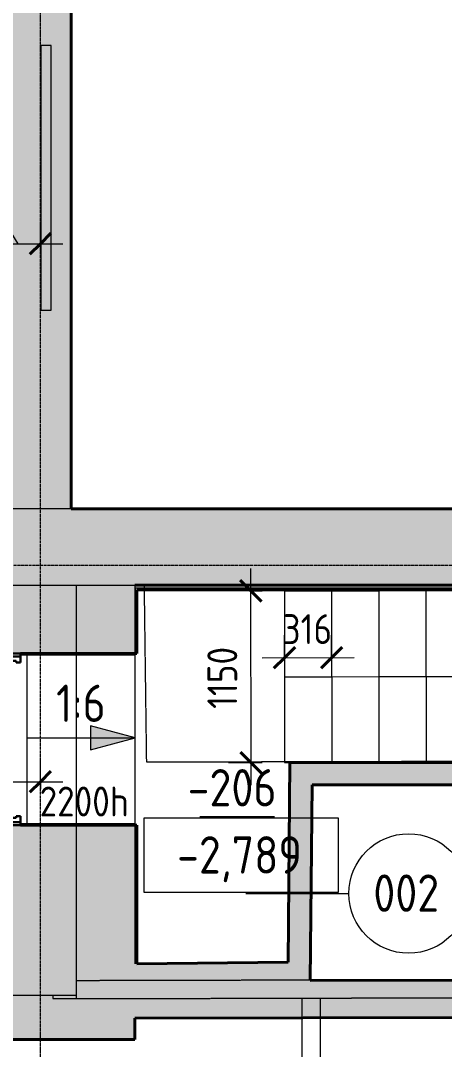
# Model space of a CAD drawing. Header units: millimetres. Extents: x -11886 to 147109, y 276 to 46084.
# Drawn here: x 30977 to 33814, y 17317 to 24202 of the extents above; entities that cross this region are included whole.
import ezdxf

# ---------------------------------------------------------------- set-up
doc = ezdxf.new("R2010")
doc.units = ezdxf.units.MM
doc.linetypes.add('ADSK_Линия сетки', pattern=[25, 20, -2.5, 0, -2.5])
doc.linetypes.add('ADSK_Сверху', pattern=[4.5, 3, -1.5])
for name, color, linetype, lineweight in [('Аннотация', 7, 'Continuous', 20), ('Витраж', 7, 'Continuous', 18), ('Двери', 7, 'Continuous', 18), ('Лестницы', 7, 'Continuous', 18), ('Марки', 7, 'Continuous', 20), ('Марки дверей', 7, 'Continuous', 20), ('Марки помещений', 7, 'Continuous', 20), ('Оси', 7, 'Continuous', 9), ('Отметки', 7, 'Continuous', 9), ('Перекрытие', 7, 'Continuous', 18), ('Размеры', 7, 'Continuous', 9), ('Размеры-100', 7, 'Continuous', 9), ('Стены внутренние', 7, 'Continuous', 18), ('Стены наружные', 7, 'Continuous', 18), ('Стены штриховка', 7, 'Continuous', 18), ('Стрелки вверх', 7, 'Continuous', 18)]:
    doc.layers.add(name, color=color, linetype=linetype, lineweight=lineweight)
doc.styles.add('GOST Common_1', font='GOST_Common.ttf', dxfattribs={"width": 0.9, "height": 250})
doc.styles.add('GOST Common_2', font='GOST_Common.ttf', dxfattribs={"width": 0.9, "height": 200})
doc.dimstyles.new('ADSK_Основной_2_мм_Округление_до_1_мм', dxfattribs={"dimscale": 304.8, "dimtxt": 201.142999, "dimasz": 0.463911, "dimexe": 0.492126, "dimexo": 0.492126, "dimgap": 0.098425, "dimtad": 1, "dimdec": 0, "dimdsep": 46, "dimtxsty": 'GOST Common_2', "dimblk1": 'OBLIQUE', "dimblk2": 'OBLIQUE', "dimsah": 1, "dimcen": 0.09, "dimdle": 0.492126, "dimazin": 2, "dimtfac": 1, "dimtdec": 4, "dimtix": 1, "dimtmove": 0, "dimatfit": 3, "dimfxl": 1, "dimtvp": 1, "dimtolj": 1, "dimtzin": 0, "dimlwd": 20, "dimlwe": 20, "dimarcsym": 2})
doc.dimstyles.new('ADSK_Основной_2_мм_Округление_до_1_мм_1', dxfattribs={"dimscale": 304.8, "dimtxt": 201.142999, "dimasz": 0.463911, "dimexe": 0.492126, "dimexo": 0.492126, "dimgap": 0.098425, "dimtad": 1, "dimdec": 0, "dimdsep": 46, "dimtxsty": 'GOST Common_2', "dimblk1": 'OBLIQUE', "dimblk2": 'OBLIQUE', "dimsah": 1, "dimcen": 0.09, "dimdle": 0.492126, "dimazin": 2, "dimtfac": 1, "dimtdec": 4, "dimtix": 1, "dimtmove": 1, "dimatfit": 3, "dimfxl": 1, "dimtvp": 1, "dimtolj": 1, "dimtzin": 0, "dimlwd": 20, "dimlwe": 20, "dimarcsym": 2})

# ---------------------------------------------------------------- blocks, each defined once
blk = doc.blocks.new('Прямоугольный импост - 70х20_60мм-1239061-00 План подвала кладочный')
at = {"layer": 'Витраж', "color": 253, "linetype": 'ADSK_Сверху', "true_color": 0xaaaaaa}
for p, q in [((18590.8, 22717.1), (18590.8, 22247.1)), ((18660.8, 22247.1), (18660.8, 22717.1)), ((18590.8, 22247.1), (18660.8, 22247.1))]:
    blk.add_line(p, q, dxfattribs=at)
blk = doc.blocks.new('Прямоугольный импост - 70х20_60мм-1239062-00 План подвала кладочный')
at = {"layer": 'Витраж', "color": 253, "linetype": 'ADSK_Сверху', "true_color": 0xaaaaaa}
for p, q in [((31112, 40925.1), (31112, 40455.1)), ((31182, 40455.1), (31182, 40925.1)), ((31112, 40455.1), (31182, 40455.1))]:
    blk.add_line(p, q, dxfattribs=at)
blk = doc.blocks.new('Прямоугольный импост - 70х20_60мм-1464581-00 План подвала кладочный')
at = {"layer": 'Витраж', "color": 253, "linetype": 'ADSK_Сверху', "true_color": 0xaaaaaa}
for p, q in [((31112, 41755.1), (31112, 40925.1)), ((31182, 40925.1), (31182, 41755.1))]:
    blk.add_line(p, q, dxfattribs=at)
blk = doc.blocks.new('AC_Дверь_Однопольная - Д-12п 1150х2200h-1983165-00 План подвала кладочный')
at = {"layer": 'Двери', "lineweight": 30}
for p, q in [((-525, 1435), (-485, 1435)), ((-525, 385), (-525, 1435)), ((-485, 1435), (-485, 385)), ((-575, 385), (-555, 385)), ((-575, 315), (-575, 385)), ((-555, 385), (-525, 385)), ((-555, 315), (-555, 385)), ((-555, 385), (-555, 315)), ((-485, 385), (-525, 385)), ((-525, 385), (-525, 345)), ((-525, 345), (-515, 345)), ((-515, 345), (-515, 315)), ((515, 345), (525, 345)), ((515, 315), (515, 345)), ((525, 385), (555, 385)), ((525, 345), (525, 385)), ((555, 385), (555, 315)), ((555, 385), (575, 385)), ((555, 315), (555, 385)), ((575, 385), (575, 315)), ((-555, 315), (-575, 315)), ((-515, 315), (-555, 315)), ((555, 315), (515, 315)), ((575, 315), (555, 315))]:
    blk.add_line(p, q, dxfattribs=at)
at = {"layer": 'Двери'}
blk.add_arc((-525, 385), 1050, 0, 90, dxfattribs=at)
blk = doc.blocks.new('Высотные отметки - Рамка-5093-00 План подвала кладочный')
at = {"layer": 'Аннотация'}
for p, q in [((-6.5, 0), (-6.5, 5)), ((-6.5, 5), (6.5, 5)), ((6.5, 5), (6.5, 0)), ((6.5, 0), (-6.5, 0))]:
    blk.add_line(p, q, dxfattribs=at)
blk = doc.blocks.new('ADSK_Марка_Помещение_ОдноЗначение - Номер-247393-00 План подвала кладочный')
at = {"layer": 'Марки помещений'}
blk.add_circle((0, 0), 4, dxfattribs=at)
blk = doc.blocks.new('ADSK_Марка_Перекрытие - Отметка низа-2041711-00 План подвала кладочный')
at = {"layer": 'Марки'}
blk.add_line((-2.5, 0), (2.5, 0), dxfattribs=at)
blk = doc.blocks.new('DIMBLOCK46-00 План подвала кладочный')
at = {"layer": 'Размеры-100', "lineweight": 20}
for p, q in [((30337, 23101.6), (30715.5, 23101.6)), ((30715.5, 23101.6), (30958.5, 22708.7)), ((30807, 22708.7), (30807, 22858.7)), ((31109.9, 22708.7), (31109.9, 22858.7)), ((30807, 22708.7), (31259.9, 22708.7)), ((30807, 22708.7), (30807, 21084.1)), ((31109.9, 22708.7), (31109.9, 22658.7))]:
    blk.add_line(p, q, dxfattribs=at)
at = {"layer": 'Размеры-100', "lineweight": 40}
for p, q in [((30807, 22708.7), (30877.7, 22779.4)), ((31109.9, 22708.7), (31180.6, 22779.4)), ((30807, 22708.7), (30736.3, 22638)), ((31109.9, 22708.7), (31039.2, 22638))]:
    blk.add_line(p, q, dxfattribs=at)
at = {"layer": 'Размеры-100', "color": 0, "lineweight": 20, "insert": (30337, 23393), "char_height": 200, "width": 454.106, "attachment_point": 1, "line_spacing_factor": 1.022761, "style": 'GOST Common_2'}
blk.add_mtext('303', dxfattribs=at)
blk = doc.blocks.new('_Oblique')
at = {"color": 0, "linetype": 'ByBlock', "lineweight": -2}
blk.add_line((-0.5, -0.5), (0.5, 0.5), dxfattribs=at)
blk = doc.blocks.new('DIMBLOCK55-00 План подвала кладочный')
at = {"layer": 'Размеры-100', "lineweight": 20}
for p, q in [((28502, 19108.4), (28502, 19258.4)), ((31109.9, 19108.4), (31109.9, 19258.4)), ((28502, 19108.4), (31259.9, 19108.4)), ((28502, 19108.4), (28502, 19058.4)), ((31109.9, 19108.4), (31109.9, 19058.4))]:
    blk.add_line(p, q, dxfattribs=at)
at = {"layer": 'Размеры-100', "lineweight": 40}
for p, q in [((28502, 19108.4), (28572.7, 19179.1)), ((31109.9, 19108.4), (31180.6, 19179.1)), ((28502, 19108.4), (28431.3, 19037.7)), ((31109.9, 19108.4), (31039.2, 19037.7))]:
    blk.add_line(p, q, dxfattribs=at)
at = {"layer": 'Размеры-100', "color": 0, "lineweight": 20, "insert": (29553.7, 19399.7), "char_height": 200, "width": 605.475, "attachment_point": 1, "line_spacing_factor": 1.022761, "style": 'GOST Common_2'}
blk.add_mtext('2608', dxfattribs=at)
blk = doc.blocks.new('DIMBLOCK99-00 План подвала кладочный')
at = {"layer": 'Размеры-100', "lineweight": 20}
for p, q in [((32519.7, 19085.7), (32518.2, 20535.7)), ((32518.4, 20385.7), (32368.4, 20385.6)), ((32518.4, 20385.7), (32593.3, 20385.8)), ((32519.6, 19235.7), (32369.6, 19235.6)), ((32519.6, 19235.7), (32594.5, 19235.8))]:
    blk.add_line(p, q, dxfattribs=at)
at = {"layer": 'Размеры-100', "lineweight": 40}
for p, q in [((32518.4, 20385.7), (32447.6, 20456.4)), ((32518.4, 20385.7), (32589.2, 20315.1)), ((32519.6, 19235.7), (32448.8, 19306.4)), ((32519.6, 19235.7), (32590.3, 19165.1))]:
    blk.add_line(p, q, dxfattribs=at)
at = {"layer": 'Размеры-100', "color": 0, "lineweight": 20, "insert": (32227.6, 19595.9), "char_height": 200, "width": 515.472, "attachment_point": 1, "rotation": 90, "line_spacing_factor": 1.022761, "style": 'GOST Common_2'}
blk.add_mtext('1150', dxfattribs=at)
blk = doc.blocks.new('DIMBLOCK100-00 План подвала кладочный')
at = {"layer": 'Размеры-100', "lineweight": 20}
for p, q in [((32743.8, 19938), (32743.6, 20088)), ((33059.3, 19938.3), (33059.1, 20088.3)), ((32593.8, 19937.8), (33209.3, 19938.5)), ((32743.8, 19938), (32743.8, 19888)), ((33059.3, 19938.3), (33059.3, 19888.3))]:
    blk.add_line(p, q, dxfattribs=at)
at = {"layer": 'Размеры-100', "lineweight": 40}
for p, q in [((32743.8, 19938), (32814.4, 20008.8)), ((33059.3, 19938.3), (33129.9, 20009.1)), ((32743.8, 19938), (32673.2, 19867.2)), ((33059.3, 19938.3), (32988.7, 19867.5))]:
    blk.add_line(p, q, dxfattribs=at)
at = {"layer": 'Размеры-100', "color": 0, "lineweight": 20, "insert": (32730.8, 20229.3), "char_height": 200, "width": 409.104, "attachment_point": 1, "rotation": 0.05929, "line_spacing_factor": 1.022761, "style": 'GOST Common_2'}
blk.add_mtext('316', dxfattribs=at)

msp = doc.modelspace()

# ---------------------------------------------------------------- hatches: boundary and pattern name
at = {"layer": 'Размеры'}
msp.add_hatch(color=256, dxfattribs=at).paths.add_polyline_path([(31744.44, 19401.52), (31444.44, 19481.91), (31444.44, 19321.14)])
at = {"layer": 'Стены внутренние', "true_color": 0xc0c0c0}
h = msp.add_hatch(color=9, dxfattribs=at)
h.paths.add_polyline_path([(38520.29, 20424.06), (38571.77, 20424.06), (38567.64, 20934.06), (38520.29, 20934.06), (38520.29, 20924.61)])
h.paths.add_polyline_path([(35399.67, 20424.06), (35399.67, 20663.63), (37078.34, 20663.63), (37078.34, 20424.06), (37335.1, 20424.06), (37335.1, 20934.06), (30807.02, 20934.06), (30807.02, 20424.06), (35141.84, 20424.06)])
h = msp.add_hatch(color=9, dxfattribs=at)
h.paths.add_polyline_path([(31742.36, 17383.92), (31742.36, 18816.79), (30842.36, 18816.79), (30842.36, 17383.92), (31721.24, 17383.92)])
h.paths.add_polyline_path([(30977.36, 19966.79), (31742.36, 19966.79), (31742.36, 20424.06), (30842.36, 20423.67), (30842.36, 19966.79), (30907.36, 19966.79)])
msp.add_hatch(color=9, dxfattribs=at).paths.add_polyline_path([(31742.36, 17525.21), (36976.18, 17536.19), (36974.36, 17692.93), (35399.67, 17692.93), (35399.67, 17782.88), (31742.36, 17775.21)])
at = {"layer": 'Стены наружные', "true_color": 0xc0c0c0}
h = msp.add_hatch(color=9, dxfattribs=at)
h.paths.add_polyline_path([(31317.02, 20934.06), (31317.02, 40597.55), (30807.02, 40597.55), (30807.02, 20934.06)])
h.paths.add_polyline_path([(31317.02, 42002.55), (31317.02, 43002.62), (31062.02, 43002.62), (31062.02, 43015.13), (30807.02, 43015.13), (30807.02, 42002.55), (30877.02, 42002.55)])
for points in [[(32778.99, 19086.52), (35265.91, 19088.04), (35265.82, 19238.04), (32780.45, 19236.52)], [(32767.45, 17901.62), (32917.48, 17903.42), (32929, 19086.61), (32778.99, 19086.52), (32770.99, 18264.61)], [(31742.36, 17775.21), (32916.25, 17777.67), (32917.48, 17903.42), (31742.36, 17889.35)]]:
    msp.add_hatch(color=9, dxfattribs=at).paths.add_polyline_path(points)

# ---------------------------------------------------------------- linework, layer by layer
at = {"layer": 'Лестницы'}
for p, q in [((32743.33, 20385.98), (33058.83, 20386.31)), ((32743.33, 20385.98), (33058.83, 20386.31)), ((32743.33, 20385.98), (32744.52, 19235.98)), ((32743.33, 20385.98), (32744.52, 19235.98)), ((32743.33, 20385.98), (32744.52, 19235.98)), ((32743.33, 20385.98), (32744.52, 19235.98)), ((33058.83, 20386.31), (33374.33, 20386.63)), ((33058.83, 20386.31), (33374.33, 20386.63)), ((33058.83, 20386.31), (33060.02, 19236.69)), ((33058.83, 20386.31), (33060.02, 19236.69)), ((33058.83, 20386.31), (33060.02, 19236.69)), ((33058.83, 20386.31), (33060.02, 19236.69)), ((33374.33, 20386.63), (33689.83, 20386.96)), ((33374.33, 20386.63), (33689.83, 20386.96)), ((33374.33, 20386.63), (33375.52, 19236.88)), ((33374.33, 20386.63), (33375.52, 19236.88)), ((33374.33, 20386.63), (33375.52, 19236.88)), ((33374.33, 20386.63), (33375.52, 19236.88)), ((33689.83, 20386.96), (34005.33, 20387.29)), ((33689.83, 20386.96), (34005.33, 20387.29)), ((33689.83, 20386.96), (33691.02, 19237.08)), ((33689.83, 20386.96), (33691.02, 19237.08)), ((33689.83, 20386.96), (33691.02, 19237.08)), ((33689.83, 20386.96), (33691.02, 19237.08)), ((32744.52, 19235.98), (32780.45, 19236.02)), ((32744.52, 19235.98), (32780.45, 19236.02))]:
    msp.add_line(p, q, dxfattribs=at)
at = {"layer": 'Марки помещений'}
msp.add_line((32484.55, 18359.88), (33174.51, 18359.88), dxfattribs=at)
at = {"layer": 'Оси', "linetype": 'ADSK_Линия сетки'}
for p, q in [((31109.91, 1075.56), (31109.91, 44534.79)), ((-11086.22, 20556.79), (57141.72, 20556.79))]:
    msp.add_line(p, q, dxfattribs=at)
at = {"layer": 'Перекрытие', "color": 9, "linetype": 'ADSK_Сверху', "true_color": 0xaad4d4}
for p, q in [((31352.36, 17776.34), (31352.36, 20424.06)), ((31803.88, 20424.06), (31819.32, 19240.6)), ((31819.32, 19240.6), (34404.18, 19246.74)), ((31194.19, 17676.96), (31194.24, 17656.34)), ((31194.24, 17656.34), (31352.5, 17656.72))]:
    msp.add_line(p, q, dxfattribs=at)
at = {"layer": 'Перекрытие', "color": 251, "true_color": 0x484848}
msp.add_line((32743.32, 20392.06), (32743.33, 20385.98), dxfattribs=at)
at = {"layer": 'Перекрытие', "color": 136, "true_color": 0x008080}
for p, q in [((30977.36, 19956.79), (31742.36, 19956.79)), ((31022.36, 18826.79), (31022.36, 19956.79)), ((31742.36, 19966.79), (31742.36, 18816.79)), ((31742.36, 18826.79), (30977.36, 18826.79))]:
    msp.add_line(p, q, dxfattribs=at)
at = {"layer": 'Размеры'}
for p, q in [((31744.44, 19401.52), (31444.44, 19481.91)), ((31444.44, 19481.91), (31444.44, 19321.14)), ((31444.44, 19321.14), (31744.44, 19401.52))]:
    msp.add_line(p, q, dxfattribs=at)
at = {"layer": 'Размеры', "lineweight": 20}
msp.add_line((31022.55, 19401.52), (31744.44, 19401.52), dxfattribs=at)
at = {"layer": 'Стены внутренние', "lineweight": 40}
for p, q in [((31317.02, 20934.06), (37335.1, 20934.06)), ((31742.36, 20424.06), (36955.09, 20424.06)), ((31754.36, 19966.79), (31754.36, 20392.06)), ((31754.36, 20392.06), (36930.77, 20392.06)), ((30977.36, 19966.79), (31754.36, 19966.79)), ((30977.36, 18816.79), (31754.36, 18816.79)), ((31754.36, 17889.49), (31754.36, 18816.79)), ((32916.25, 17777.67), (36974.36, 17786.19)), ((31742.36, 17525.21), (36976.18, 17536.19)), ((31742.36, 17383.92), (31742.36, 17525.21)), ((30842.36, 17383.92), (31742.36, 17383.92))]:
    msp.add_line(p, q, dxfattribs=at)
at = {"layer": 'Стены внутренние'}
msp.add_line((31742.36, 20424.06), (31742.36, 19966.79), dxfattribs=at)
at = {"layer": 'Стены внутренние', "color": 253, "linetype": 'ADSK_Сверху', "true_color": 0xaaaaaa}
for p, q in [((36974.33, 17789.64), (31352.21, 17776.34)), ((31352.5, 17656.34), (31352.21, 17776.34)), ((31352.36, 17676.96), (31352.36, 17716.34)), ((31352.36, 17676.96), (30842.36, 17676.96)), ((31352.5, 17656.34), (36975.21, 17669.65)), ((32860.09, 17659.91), (32984.09, 17660.2)), ((32860.09, 17659.91), (32860.09, 13541.57)), ((32984.09, 13541.21), (32984.09, 17660.2))]:
    msp.add_line(p, q, dxfattribs=at)
at = {"layer": 'Стены наружные', "lineweight": 40}
for p, q in [((31317.02, 20934.06), (31317.02, 36509.09)), ((32767.45, 17901.62), (32780.45, 19236.52)), ((32780.45, 19236.52), (35265.82, 19238.04)), ((32929, 19086.61), (32916.25, 17777.67)), ((35265.91, 19088.04), (32929, 19086.61)), ((32767.45, 17901.62), (31754.36, 17889.49))]:
    msp.add_line(p, q, dxfattribs=at)
at = {"layer": 'Стены наружные', "color": 253, "linetype": 'ADSK_Сверху', "true_color": 0xaaaaaa}
for p, q in [((40178.05, 20934.06), (30807.02, 20934.06)), ((30807.02, 20424.06), (42180.45, 20424.06))]:
    msp.add_line(p, q, dxfattribs=at)
at = {"layer": 'Стены штриховка'}
for p, q in [((36930.77, 20404.06), (31742.36, 20404.06)), ((31744.36, 20404.06), (31744.36, 19966.79)), ((36930.77, 20394.06), (31754.36, 20394.06)), ((31742.36, 18816.79), (31742.36, 17889.35)), ((31744.36, 18816.79), (31744.36, 17889.37))]:
    msp.add_line(p, q, dxfattribs=at)
at = {"layer": 'Стрелки вверх'}
for p, q in [((32743.92, 19810.98), (33059.42, 19811.31)), ((33059.42, 19811.31), (33374.92, 19811.63)), ((33374.92, 19811.63), (33690.42, 19811.96)), ((33690.42, 19811.96), (34005.92, 19812.29))]:
    msp.add_line(p, q, dxfattribs=at)

# ---------------------------------------------------------------- block references
at = {"layer": 'Витраж', "color": 253, "linetype": 'ADSK_Сверху', "true_color": 0xaaaaaa, "rotation": 180}
msp.add_blockref('Прямоугольный импост - 70х20_60мм-1239061-00 План подвала кладочный', (49772.85, 46281.99), dxfattribs=at)
at = {"layer": 'Витраж', "color": 253, "linetype": 'ADSK_Сверху', "true_color": 0xaaaaaa}
for name in ['Прямоугольный импост - 70х20_60мм-1464581-00 План подвала кладочный', 'Прямоугольный импост - 70х20_60мм-1239062-00 План подвала кладочный']:
    msp.add_blockref(name, (0, -18190.21), dxfattribs=at)
at = {"layer": 'Двери', "rotation": 89.99999999999991}
msp.add_blockref('AC_Дверь_Однопольная - Д-12п 1150х2200h-1983165-00 План подвала кладочный', (31292.36, 19391.79), dxfattribs=at)
at = {"layer": 'Марки', "xscale": 99.99999999999993, "yscale": 99.99999999999993, "zscale": 99.99999999999993}
msp.add_blockref('ADSK_Марка_Перекрытие - Отметка низа-2041711-00 План подвала кладочный', (32427.44, 18874.93), dxfattribs=at)
at = {"layer": 'Марки помещений', "xscale": 99.99999999999993, "yscale": 99.99999999999993, "zscale": 99.99999999999993}
msp.add_blockref('ADSK_Марка_Помещение_ОдноЗначение - Номер-247393-00 План подвала кладочный', (33574.51, 18359.88), dxfattribs=at)
at = {"layer": 'Отметки', "lineweight": 20, "xscale": 99.99999999999993, "yscale": 99.99999999999993, "zscale": 99.99999999999993}
msp.add_blockref('Высотные отметки - Рамка-5093-00 План подвала кладочный', (32453.46, 18366.48), dxfattribs=at)

# ---------------------------------------------------------------- texts
at = {"layer": 'Марки', "lineweight": 9, "insert": (32095.51, 19192.77), "char_height": 250, "width": 779.2402, "attachment_point": 1, "style": 'GOST Common_1'}
msp.add_mtext('-206', dxfattribs=at)
at = {"layer": 'Марки дверей', "lineweight": 9, "insert": (31104.72, 19075.75), "char_height": 200, "width": 793.6706, "attachment_point": 1, "style": 'GOST Common_2'}
msp.add_mtext('2200h', dxfattribs=at)
at = {"layer": 'Марки помещений', "lineweight": 9, "insert": (33338.25, 18487.6), "char_height": 250, "width": 584.4302, "attachment_point": 1, "style": 'GOST Common_1'}
msp.add_mtext('002', dxfattribs=at)
at = {"layer": 'Отметки', "lineweight": 20, "insert": (32024.79, 18743.18), "char_height": 250, "width": 1028.8226, "attachment_point": 1, "line_spacing_factor": 1.022761, "style": 'GOST Common_1'}
msp.add_mtext('-2,789', dxfattribs=at)
at = {"layer": 'Размеры', "lineweight": 20, "insert": (31215.04, 19758.23), "char_height": 250, "width": 404.288, "attachment_point": 1, "line_spacing_factor": 1.022761, "style": 'GOST Common_1'}
msp.add_mtext('1:6', dxfattribs=at)

# ---------------------------------------------------------------- dimensions: what is measured, and where the dimension line sits
at = {"layer": 'Размеры', "lineweight": 20}
dim = msp.add_linear_dim(base=(31109.91, 22708.69), p1=(30807.02, 20934.06), p2=(31109.91, 22808.67), dimstyle='ADSK_Основной_2_мм_Округление_до_1_мм_1', override={"dimpost": '<>', "dimfxl": 1898.927341}, dxfattribs=at)
dim.commit()
dim.dimension.update_dxf_attribs({"geometry": 'DIMBLOCK46-00 План подвала кладочный', "text_midpoint": (30564.08, 23259.66), "dimtype": 160})
for base, p1, p2, angle, override, picture, middle in [((32518.38, 20385.75), (32744.52, 19235.98), (32743.33, 20385.98), 270.059288, {"dimpost": '<>', "dimfxl": 1150}, 'DIMBLOCK99-00 План подвала кладочный', (32648.97, 19810.88)), ((33059.29, 19938.32), (32743.69, 20037.98), (33059.19, 20038.3), 0.059288, {"dimpost": '<>', "dimfxl": 315.5}, 'DIMBLOCK100-00 План подвала кладочный', (32901.41, 20068.15))]:
    dim = msp.add_linear_dim(base=base, p1=p1, p2=p2, angle=angle, dimstyle='ADSK_Основной_2_мм_Округление_до_1_мм', override=override, dxfattribs=at)
    dim.commit()
    dim.dimension.update_dxf_attribs({"geometry": picture, "text_midpoint": middle})
dim = msp.add_linear_dim(base=(31109.91, 19108.38), p1=(28501.99, 19208.37), p2=(31109.91, 19208.37), dimstyle='ADSK_Основной_2_мм_Округление_до_1_мм', override={"dimpost": '<>', "dimfxl": 2607.921229}, dxfattribs=at)
dim.commit()
dim.dimension.update_dxf_attribs({"geometry": 'DIMBLOCK55-00 План подвала кладочный', "text_midpoint": (29805.95, 19238.38)})

doc.saveas('drawing.dxf')
